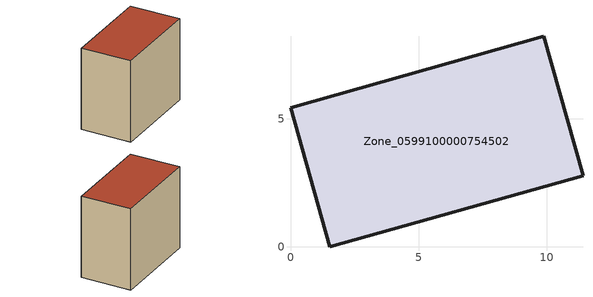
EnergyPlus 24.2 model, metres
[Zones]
Zone_0599100000754502
 floor ground (C_G): 0,5.43 9.88,8.22 11.41,2.78 1.53,0 z0.64
 wall outside (C_F): 9.88,8.22 0,5.43 1.53,0 11.41,2.78 9.88,8.22 z0.64:9.8
 roof outside (C_R): 1.53,0 11.41,2.78 9.88,8.22 0,5.43 z9.8
[BUILDING]
Pand.0599100000754502: North Axis=0; Terrain=City; Loads Convergence Tolerance Value=0.04; Temperature Convergence Tolerance Value=0.4; Solar Distribution=FullExterior; Maximum Number of Warmup Days=25; Minimum Number of Warmup Days=1
[Site:Location]
Rotterdam.The.Hague.AP_ZH_NLD Design_Conditions: Latitude=51.96; Longitude=4.45; Time Zone=1; Elevation=-4.5
[SITE:GROUNDTEMPERATURE:BUILDINGSURFACE]
18, 18, 18, 18, 18, 18, 18, 18, 18, 18, 18, 18
[MATERIAL] Thermal Absorptance=0.9; Solar Absorptance=0.7; Visible Absorptance=0.7
Name | Roughness | Thickness | Conductivity | Density | Specific Heat
G.TC.2006-2014 | MediumSmooth | 0.15 | 0.06 | 540 | 1210
F.TC.2006-2014 | Rough | 0.3 | 0.12 | 1920 | 840
R.TC.2006-2014 | MediumRough | 0.2 | 0.08 | 1500 | 1000
[CONSTRUCTION]
C_G: G.TC.2006-2014
C_F: F.TC.2006-2014
C_R: R.TC.2006-2014
[ZONE]
Zone_0599100000754502: Type=1; Multiplier=1; Ceiling Height=Autocalculate; Volume=Autocalculate; Floor Area=autocalculate; Part of Total Floor Area=Yes
[ZONEINFILTRATION:DESIGNFLOWRATE]
Infil_Zone_0599100000754502: Zone or ZoneList or Space or SpaceList=Zone_0599100000754502; Schedule=AlwaysOn; Design Flow Rate Calculation Method=Flow/Area; Flow Rate per Floor Area=0.0015; Constant Term Coefficient=1; Temperature Term Coefficient=0; Velocity Term Coefficient=0; Velocity Squared Term Coefficient=0
[HVACTEMPLATE:ZONE:IDEALLOADSAIRSYSTEM]
Zone_0599100000754502: Maximum Heating Supply Air Temperature=50; Minimum Cooling Supply Air Temperature=13; Maximum Heating Supply Air Humidity Ratio=0.0156; Minimum Cooling Supply Air Humidity Ratio=0.0077; Heating Limit=NoLimit; Cooling Limit=NoLimit; Dehumidification Control Type=ConstantSensibleHeatRatio; Cooling Sensible Heat Ratio=0.7; Dehumidification Setpoint=60; Humidification Control Type=None; Humidification Setpoint=30; Outdoor Air Method=None; Outdoor Air Flow Rate per Person=0.00944; Outdoor Air Flow Rate per Zone Floor Area=0; Outdoor Air Flow Rate per Zone=0; Demand Controlled Ventilation Type=None; Outdoor Air Economizer Type=NoEconomizer; Heat Recovery Type=None; Sensible Heat Recovery Effectiveness=0.7; Latent Heat Recovery Effectiveness=0.65
[ZONECONTROL:THERMOSTAT]
ThermostatControl_Zone_0599100000754502: Zone or ZoneList=Zone_0599100000754502; Control Type Schedule=DualSetpointControlType; Control 1=Thermostat_Zone_0599100000754502; Temperature Difference Between Cutout And Setpoint=0
[THERMOSTATSETPOINT:DUALSETPOINT]
Thermostat_Zone_0599100000754502: Heating Setpoint Temperature Schedule=HeatingSetpoint_Zone_0599100000754502; Cooling Setpoint Temperature Schedule=CoolingSetpoint_Zone_0599100000754502
[SCHEDULE:COMPACT]
HeatingSetpoint_Zone_0599100000754502: Through: 12/31, For: AllDays, Until: 24:00, 21
CoolingSetpoint_Zone_0599100000754502: Through: 12/31, For: AllDays, Until: 24:00, 24
DualSetpointControlType: Through: 12/31, For: AllDays, Until: 24:00, 4
AlwaysOn: Through: 12/31, For: AllDays, Until: 24:00, 1
